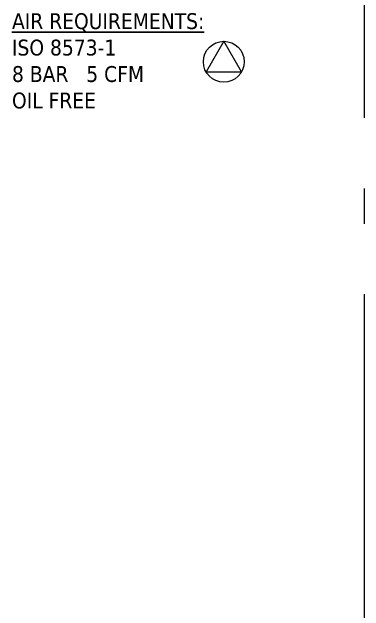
# Model space of a CAD drawing. Header units: millimetres. Extents: x -187347 to 135007, y -6415 to 292048.
# Drawn here: x -51939 to -50940, y 23811 to 25509 of the extents above; entities that cross this region are included whole.
import ezdxf

# ---------------------------------------------------------------- set-up
doc = ezdxf.new("R2010")
doc.units = ezdxf.units.MM
doc.header["$LTSCALE"] = 100
doc.linetypes.add('CONTINU', pattern=[0])
doc.linetypes.add('Z_LINE-CNTR', pattern=[17, 12, -2, 1, -2])
doc.layers.get('0').update_dxf_attribs({"lineweight": 18})
doc.layers.add('Layout CAT2 Utilites', color=6, linetype='CONTINU', lineweight=5)
doc.layers.add('S-GRID', color=7, linetype='Continuous', lineweight=5)
doc.styles.get("Standard").update_dxf_attribs({"font": 'tahoma.ttf'})

# ---------------------------------------------------------------- blocks, each defined once
blk = doc.blocks.new('A$C54744C1B')
blk.add_lwpolyline([(58, 116), (7.8, 29), (108.2, 29)], close=True)
blk.add_circle((58, 58), 58)

msp = doc.modelspace()

# ---------------------------------------------------------------- linework, layer by layer
at = {"layer": 'S-GRID', "color": 152, "linetype": 'Z_LINE-CNTR'}
msp.add_line((-50939.9, 111408.8), (-50939.9, -6038.2), dxfattribs=at)

# ---------------------------------------------------------------- block references
at = {"layer": 'Layout CAT2 Utilites'}
msp.add_blockref('A$C54744C1B', (-51396, 25310.4, -3.4), dxfattribs=at)

# ---------------------------------------------------------------- texts
at = {"layer": 'Layout CAT2 Utilites', "lineweight": -3, "insert": (-51939.3, 25506, -3.4), "char_height": 45, "attachment_point": 1}
msp.add_mtext_dynamic_manual_height_columns('{\\LAIR REQUIREMENTS:\\P}ISO 8573-1\\P8 BAR   5 CFM\\POIL FREE', width=844.144, gutter_width=1, heights=[505.3], dxfattribs=at)

doc.saveas('drawing.dxf')
